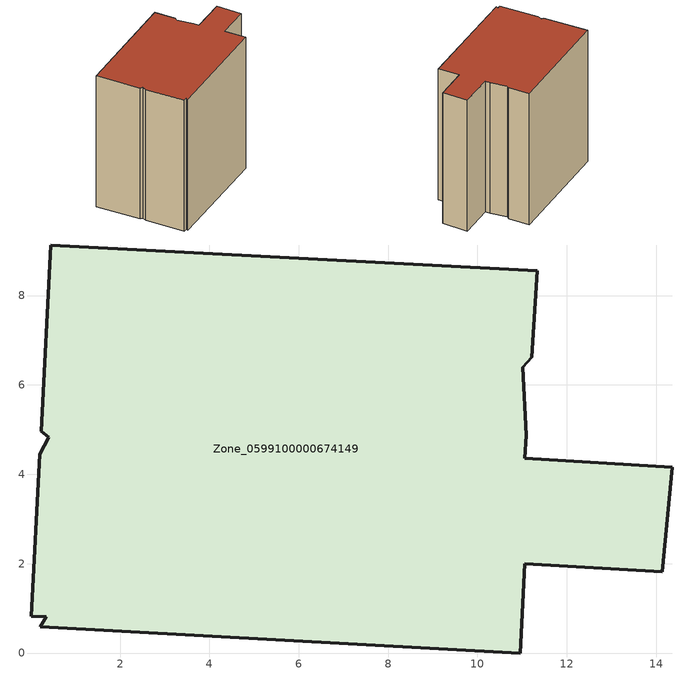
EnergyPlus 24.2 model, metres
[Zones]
Zone_0599100000674149
 floor ground (C_G): 11.06,4.36 14.36,4.16 14.13,1.82 11.06,2 10.95,0 0.22,0.59 0.35,0.81 0.01,0.82 0.2,4.45 0.4,4.83 0.23,4.96 0.45,9.13 11.33,8.55 11.21,6.61 11.01,6.4 11.1,4.88 z0
 wall outside (C_F): 0.4,4.83 0.2,4.45 0.01,0.82 0.35,0.81 0.22,0.59 10.95,0 11.06,2 14.13,1.82 14.36,4.16 11.06,4.36 11.1,4.88 11.01,6.4 11.21,6.61 11.33,8.55 0.45,9.13 0.23,4.96 0.4,4.83 z0:13.13
 roof outside (C_R): 0.2,4.45 0.01,0.82 0.35,0.81 0.22,0.59 10.95,0 11.06,2 14.13,1.82 14.36,4.16 11.06,4.36 11.1,4.88 11.01,6.4 11.21,6.61 11.33,8.55 0.45,9.13 0.23,4.96 0.4,4.83 z13.13
[BUILDING]
Pand.0599100000674149: North Axis=0; Terrain=City; Loads Convergence Tolerance Value=0.04; Temperature Convergence Tolerance Value=0.4; Solar Distribution=FullExterior; Maximum Number of Warmup Days=25; Minimum Number of Warmup Days=1
[Site:Location]
Rotterdam.The.Hague.AP_ZH_NLD Design_Conditions: Latitude=51.96; Longitude=4.45; Time Zone=1; Elevation=-4.5
[SITE:GROUNDTEMPERATURE:BUILDINGSURFACE]
18, 18, 18, 18, 18, 18, 18, 18, 18, 18, 18, 18
[MATERIAL] Thermal Absorptance=0.9; Solar Absorptance=0.7; Visible Absorptance=0.7
Name | Roughness | Thickness | Conductivity | Density | Specific Heat
G.TI.1946 | MediumSmooth | 0.15 | 1 | 540 | 1210
F.TI.1946 | Rough | 0.3 | 0.857143 | 1920 | 840
R.TI.1946 | MediumRough | 0.2 | 0.1 | 1500 | 1000
[CONSTRUCTION]
C_G: G.TI.1946
C_F: F.TI.1946
C_R: R.TI.1946
[ZONE]
Zone_0599100000674149: Type=1; Multiplier=1; Ceiling Height=Autocalculate; Volume=Autocalculate; Floor Area=autocalculate; Part of Total Floor Area=Yes
[ZONEINFILTRATION:DESIGNFLOWRATE]
Infil_Zone_0599100000674149: Zone or ZoneList or Space or SpaceList=Zone_0599100000674149; Schedule=AlwaysOn; Design Flow Rate Calculation Method=Flow/Area; Flow Rate per Floor Area=0.003; Constant Term Coefficient=1; Temperature Term Coefficient=0; Velocity Term Coefficient=0; Velocity Squared Term Coefficient=0
[HVACTEMPLATE:ZONE:IDEALLOADSAIRSYSTEM]
Zone_0599100000674149: Maximum Heating Supply Air Temperature=50; Minimum Cooling Supply Air Temperature=13; Maximum Heating Supply Air Humidity Ratio=0.0156; Minimum Cooling Supply Air Humidity Ratio=0.0077; Heating Limit=NoLimit; Cooling Limit=NoLimit; Dehumidification Control Type=ConstantSensibleHeatRatio; Cooling Sensible Heat Ratio=0.7; Dehumidification Setpoint=60; Humidification Control Type=None; Humidification Setpoint=30; Outdoor Air Method=None; Outdoor Air Flow Rate per Person=0.00944; Outdoor Air Flow Rate per Zone Floor Area=0; Outdoor Air Flow Rate per Zone=0; Demand Controlled Ventilation Type=None; Outdoor Air Economizer Type=NoEconomizer; Heat Recovery Type=None; Sensible Heat Recovery Effectiveness=0.7; Latent Heat Recovery Effectiveness=0.65
[ZONECONTROL:THERMOSTAT]
ThermostatControl_Zone_0599100000674149: Zone or ZoneList=Zone_0599100000674149; Control Type Schedule=DualSetpointControlType; Control 1=Thermostat_Zone_0599100000674149; Temperature Difference Between Cutout And Setpoint=0
[THERMOSTATSETPOINT:DUALSETPOINT]
Thermostat_Zone_0599100000674149: Heating Setpoint Temperature Schedule=HeatingSetpoint_Zone_0599100000674149; Cooling Setpoint Temperature Schedule=CoolingSetpoint_Zone_0599100000674149
[SCHEDULE:COMPACT]
HeatingSetpoint_Zone_0599100000674149: Through: 12/31, For: AllDays, Until: 24:00, 21
CoolingSetpoint_Zone_0599100000674149: Through: 12/31, For: AllDays, Until: 24:00, 24
DualSetpointControlType: Through: 12/31, For: AllDays, Until: 24:00, 4
AlwaysOn: Through: 12/31, For: AllDays, Until: 24:00, 1
